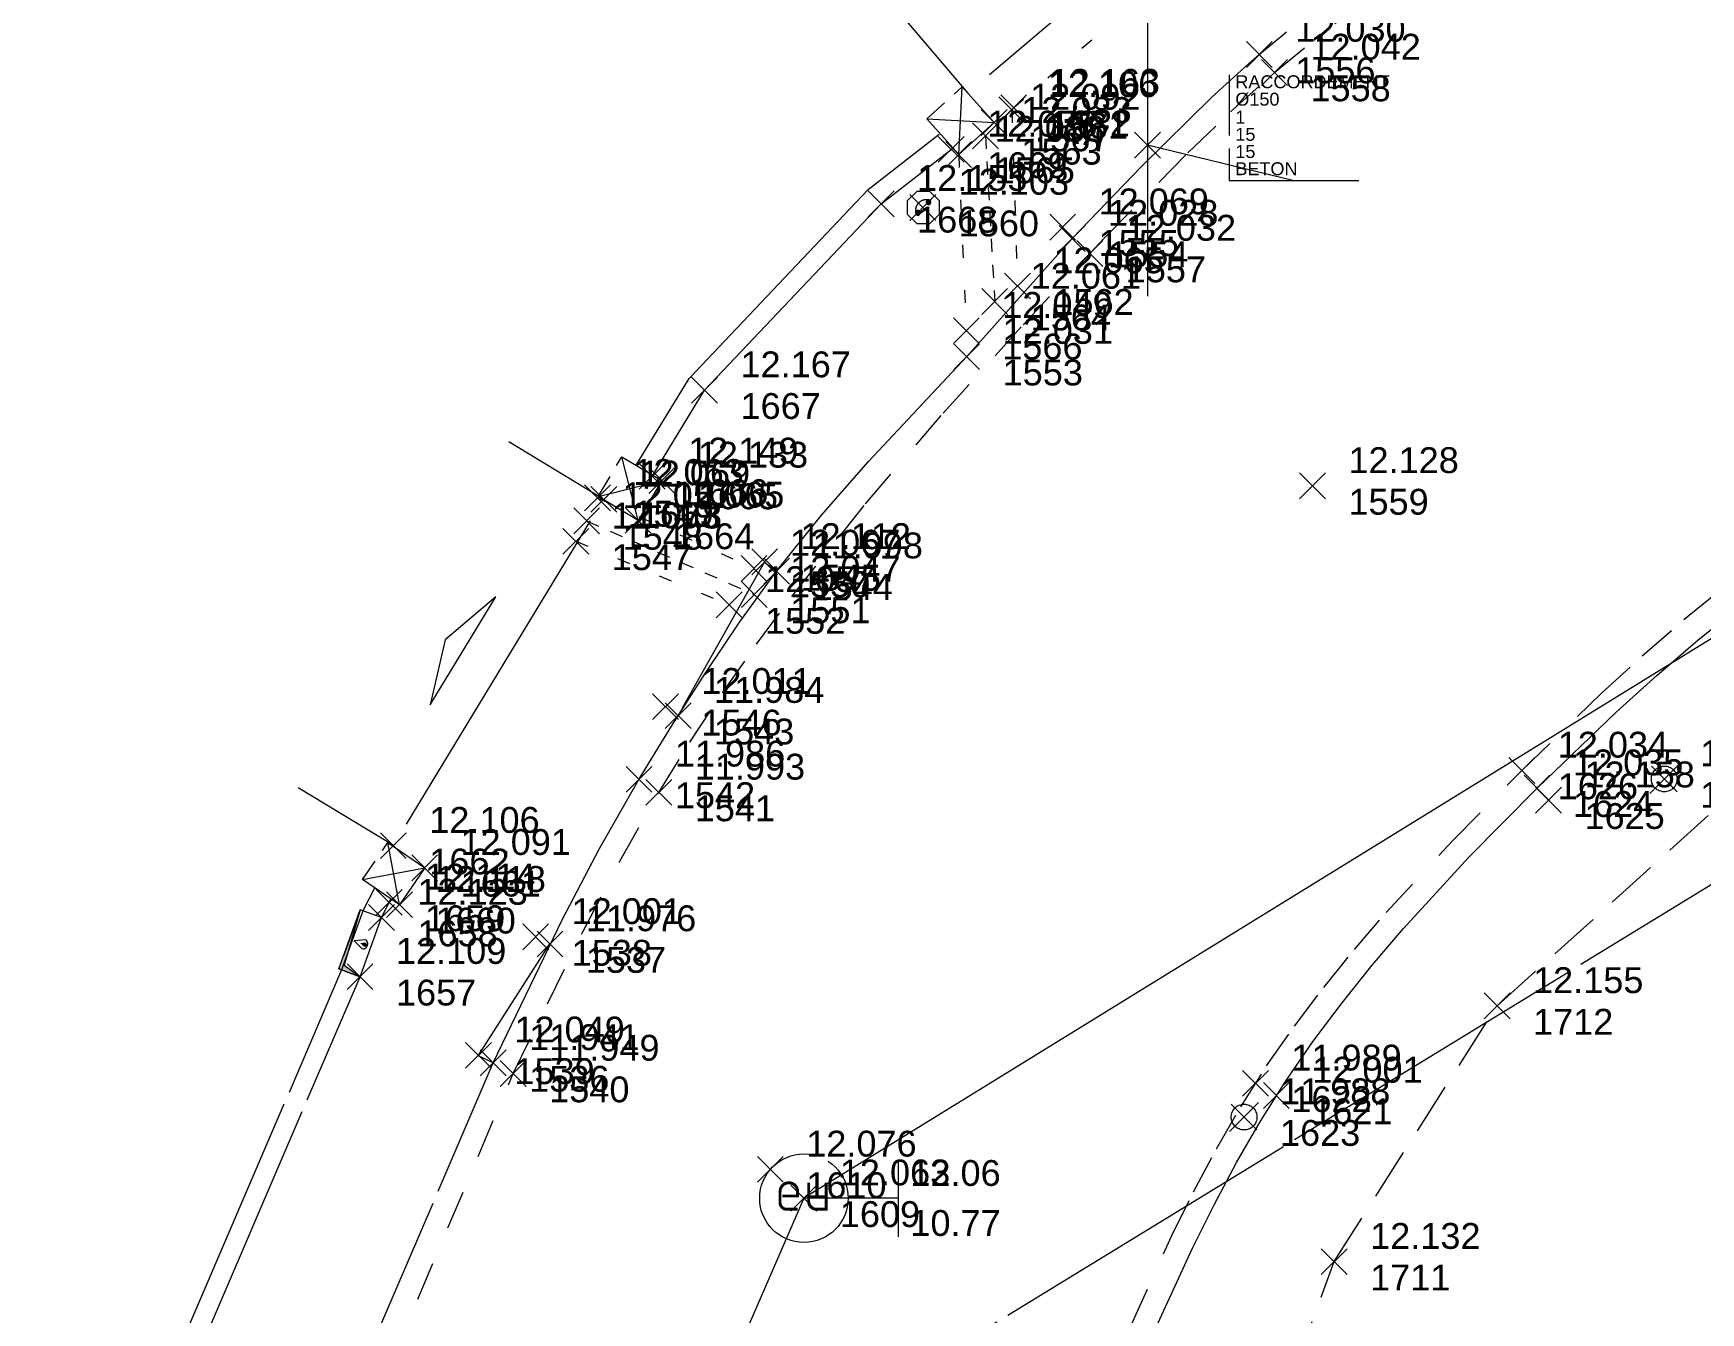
# Model space of a CAD drawing. Header units: metres. Extents: x 1224602 to 1224842, y 7187490 to 7187733.
# Drawn here: x 1224742.57 to 1224755.48, y 7187690.44 to 7187700.34 of the extents above; entities that cross this region are included whole.
import ezdxf
from ezdxf.enums import TextEntityAlignment as Align

# ---------------------------------------------------------------- set-up
doc = ezdxf.new("R2010")
doc.units = ezdxf.units.M
doc.header["$PDMODE"] = 3
doc.header["$PDSIZE"] = 0.1
for name, pattern in [('LL_0822', [2.5, 2.5, 0]), ('LL_0824', [0.35, 0.1, -0.25]), ('LL_0827', [0.2, 0.1, -0.1]), ('LL_0829', [0.6, 0.3, -0.3]), ('SL_1146', [2.5, 2.5, 0]), ('Socle_Continu', [2.5, 2.5, 0]), ('TL_1182', [0.6, 0.4, -0.2]), ('YL_2901', [2.5, 2.5, 0])]:
    doc.linetypes.add(name, pattern=pattern)
for name, color, linetype, lineweight in [('CLOTU_SCS', 212, 'Socle_Continu', 13), ('EAUPO_SCS', 140, 'Socle_Continu', 13), ('GAZFL_SCS', 40, 'Socle_Continu', 13), ('JARDH_PSS', 82, 'Socle_Continu', 13), ('JARDI_SCS', 82, 'Socle_Continu', 13), ('SIGTA_SCI', 7, 'Socle_Continu', 13), ('SIGTM_SCI', 1, 'Socle_Continu', 13), ('SIGTO_SCI', 255, 'Socle_Continu', 13), ('TELEC_SCS', 3, 'Socle_Continu', 13), ('VOIRI_SCS', 7, 'Socle_Continu', 13)]:
    doc.layers.add(name, color=color, linetype=linetype, lineweight=lineweight)
for name, color, linetype, lineweight, true_color in [('EAUUS_PSI', 7, 'Socle_Continu', 13, 0x7f3f00), ('EAUUS_SCI', 7, 'Socle_Continu', 13, 0x7f3f00), ('EAUUS_SCS', 7, 'Socle_Continu', 13, 0x7f3f00), ('EAUUS_SCT', 7, 'Socle_Continu', 13, 0x7f3f00), ('SIGTS_PSS', 7, 'Socle_Continu', 13, 0x9966cc)]:
    doc.layers.add(name, color=color, linetype=linetype, lineweight=lineweight, true_color=true_color)
doc.styles.add('Reseaux', font='arial.ttf')
doc.styles.get("Standard").update_dxf_attribs({"font": 'arial.ttf'})
doc.linetypes.add('CL_0181', pattern='A,3,-0.15,0.4,-0.381,["eu",Standard,S=0.254,R=0,X=-0.2,Y=-0.1],-0.381,0.4,-0.15', length=4.862)

# ---------------------------------------------------------------- blocks, each defined once
blk = doc.blocks.new('YP_1521')
at = {"layer": 'SIGTO_SCI', "color": 7, "linetype": 'Socle_Continu'}
blk.add_point((0, 0), dxfattribs=at)
at = {"layer": 'SIGTA_SCI', "linetype": 'Socle_Continu'}
blk.add_attdef('ALT', (0.278, 0.099), '', height=0.2, dxfattribs=at)
at = {"layer": 'SIGTA_SCI', "linetype": 'Socle_Continu', "flags": 9}
blk.add_attdef('CALQUE_ALT', (1.69, -1.18), '', height=0.2, dxfattribs=at)
at = {"layer": 'SIGTM_SCI', "linetype": 'Socle_Continu'}
blk.add_attdef('MAT', (0.278, -0.223), '', height=0.2, dxfattribs=at)
at = {"layer": 'SIGTM_SCI', "linetype": 'Socle_Continu', "flags": 9}
blk.add_attdef('CALQUE_MAT', (1.69, -1.501), '', height=0.2, dxfattribs=at)
at = {"layer": 'SIGTO_SCI', "linetype": 'Socle_Continu', "flags": 9}
for tag, p in [('ID', (1.69, 0.105)), ('NATURE', (1.69, -0.216)), ('FAMILLE', (1.69, -0.538)), ('CALQUE', (1.69, -0.859)), ('PCRS', (1.69, -1.823))]:
    blk.add_attdef(tag, p, '', height=0.2, dxfattribs=at)
blk = doc.blocks.new('LP_0841')
at = {"layer": 'VOIRI_SCS', "linetype": 'Socle_Continu', "flags": 128}
blk.add_lwpolyline([(0, 0), (0, 0.5), (1, 0)], dxfattribs=at)
at = {"layer": 'VOIRI_SCS', "linetype": 'Socle_Continu', "flags": 9}
for tag, p in [('ID', (1.428, 0.548)), ('NATURE', (1.428, 0.227)), ('FAMILLE', (1.428, -0.095)), ('CALQUE', (1.428, -0.416)), ('PCRS', (1.428, -0.737))]:
    blk.add_attdef(tag, p, '', height=0.2, dxfattribs=at)
blk = doc.blocks.new('LP_0842')
at = {"layer": 'VOIRI_SCS', "linetype": 'Socle_Continu', "flags": 128}
blk.add_lwpolyline([(1, 0), (1, 0.5), (0, 0)], dxfattribs=at)
at = {"layer": 'VOIRI_SCS', "linetype": 'Socle_Continu', "flags": 9}
for tag, p in [('ID', (1.4875, 0.6136)), ('NATURE', (1.4875, 0.2923)), ('FAMILLE', (1.4875, -0.029)), ('CALQUE', (1.4875, -0.3503)), ('PCRS', (1.4875, -0.6715))]:
    blk.add_attdef(tag, p, '', height=0.2, dxfattribs=at)
blk = doc.blocks.new('IP_0641')
at = {"layer": 'TELEC_SCS', "linetype": 'Socle_Continu'}
h = blk.add_hatch(color=256, dxfattribs=at)
edge = h.paths.add_edge_path()
edge.add_ellipse((0.09, 0.082), major_axis=(0.0254, 0.0254), ratio=1, start_angle=269.1533, end_angle=449.1533, ccw=False)
edge.add_ellipse((0.09, 0.082), major_axis=(0.0254, 0.0254), ratio=1, start_angle=89.1533, end_angle=269.1533, ccw=False)
h = blk.add_hatch(color=256, dxfattribs=at)
edge = h.paths.add_edge_path()
edge.add_ellipse((-0.074, -0.082), major_axis=(0.0254, 0.0254), ratio=1, start_angle=269.0978, end_angle=449.0978, ccw=False)
edge.add_ellipse((-0.074, -0.082), major_axis=(0.0254, 0.0254), ratio=1, start_angle=89.0978, end_angle=269.0978, ccw=False)
at = {"layer": 'TELEC_SCS', "linetype": 'Socle_Continu', "flags": 128}
blk.add_lwpolyline([(0.109, -0.25), (0.257, -0.102), (0.257, 0.102), (0.109, 0.25), (-0.094, 0.25), (-0.243, 0.102), (-0.243, -0.102), (-0.094, -0.25)], close=True, dxfattribs=at)
at = {"layer": 'TELEC_SCS', "linetype": 'Socle_Continu'}
for points in [[(0.09, 0.118, 0.04668), (0.058, 0.121, 0.098491), (-0.007, 0.108, 0.098491), (-0.063, 0.071, 0.098491), (-0.1, 0.015, 0.098491), (-0.113, -0.05, 0.04668), (-0.11, -0.082, 0.098491)], [(0.065, 0.108, 0.003694), (0.065, 0.107, 0.098491), (0.057, 0.096, 0.098491), (0.054, 0.082, 0.098491), (0.057, 0.068, 0.098491), (0.065, 0.057, 0.098491), (0.076, 0.049, 0.098491), (0.09, 0.046, 0.098491), (0.104, 0.049, 0.094763), (0.115, 0.056, 0.098491)], [(0.115, 0.056, 0.003694), (0.115, 0.057, 0.098491), (0.123, 0.068, 0.098491), (0.126, 0.082, 0.098491), (0.123, 0.096, 0.098491), (0.115, 0.107, 0.098491), (0.104, 0.115, 0.098491), (0.09, 0.118, 0.098491), (0.076, 0.115, 0.094763), (0.065, 0.108, 0.098491)], [(-0.099, -0.056, 0.003937), (-0.1, -0.057, 0.098491), (-0.107, -0.068, 0.098491), (-0.11, -0.082, 0.098491), (-0.107, -0.096, 0.098491), (-0.1, -0.107, 0.098491), (-0.088, -0.115, 0.098491), (-0.074, -0.118, 0.098491), (-0.06, -0.115, 0.094518), (-0.049, -0.108, 0.098491)], [(-0.049, -0.108, 0.003937), (-0.049, -0.107, 0.098491), (-0.041, -0.096, 0.098491), (-0.038, -0.082, 0.098491), (-0.041, -0.068, 0.098491), (-0.049, -0.057, 0.098491), (-0.06, -0.049, 0.098491), (-0.074, -0.046, 0.098491), (-0.088, -0.049, 0.094518), (-0.099, -0.056, 0.098491)]]:
    blk.add_lwpolyline(points, format="xyb", dxfattribs=at)
at = {"layer": 'TELEC_SCS', "linetype": 'Socle_Continu', "flags": 9}
for tag, p in [('ID', (0.795, 0.57)), ('NATURE', (0.795, 0.248)), ('FAMILLE', (0.795, -0.073)), ('CALQUE', (0.795, -0.394)), ('PCRS', (0.795, -0.715))]:
    blk.add_attdef(tag, p, '', height=0.2, dxfattribs=at)
blk = doc.blocks.new('SP_1162')
at = {"layer": 'CLOTU_SCS', "linetype": 'Socle_Continu'}
for p, q in [((0, 0), (1, 1)), ((0, 1), (1, 0))]:
    blk.add_line(p, q, dxfattribs=at)
at = {"layer": 'CLOTU_SCS', "linetype": 'Socle_Continu', "flags": 128}
blk.add_lwpolyline([(1, 0), (0, 0), (0, 1), (1, 1)], close=True, dxfattribs=at)
at = {"layer": 'CLOTU_SCS', "linetype": 'Socle_Continu', "flags": 9}
for tag, p in [('ID', (1.089, 0.299)), ('NATURE', (1.089, -0.022)), ('FAMILLE', (1.089, -0.344)), ('CALQUE', (1.089, -0.665)), ('PCRS', (1.089, -0.986))]:
    blk.add_attdef(tag, p, '', height=0.2, dxfattribs=at)
blk = doc.blocks.new('CP_0161')
at = {"layer": 'EAUUS_SCS', "linetype": 'Socle_Continu', "const_width": 0.0333, "flags": 128}
for points in [[(-0.071, -0.125), (-0.195, -0.125, -0.405328), (-0.27, -0.05), (-0.27, 0.075, -0.999132), (-0.071, 0.075), (-0.071, 0.025), (-0.245, 0.025)], [(0.054, 0.175), (0.054, -0.038, 0.410802), (0.141, -0.125), (0.253, -0.125), (0.253, 0.175)]]:
    blk.add_lwpolyline(points, format="xyb", dxfattribs=at)
at = {"layer": 'EAUUS_SCS', "linetype": 'Socle_Continu'}
blk.add_circle((0, 0), 0.5, dxfattribs=at)
at = {"layer": 'EAUUS_SCS', "linetype": 'Socle_Continu', "flags": 9}
for tag, p in [('ID', (0.989, 0.577)), ('NATURE', (0.989, 0.255)), ('FAMILLE', (0.989, -0.066)), ('CALQUE', (0.989, -0.387)), ('PCRS', (0.989, -0.709)), ('TYPE', (0.989, -1.03))]:
    blk.add_attdef(tag, p, '', height=0.2, dxfattribs=at)
blk = doc.blocks.new('AP_0001')
at = {"layer": 'EAUPO_SCS', "linetype": 'Socle_Continu'}
blk.add_line((0.113, 0.113), (-0.113, -0.113), dxfattribs=at)
blk.add_circle((0, 0), 0.1, dxfattribs=at)
at = {"layer": 'EAUPO_SCS', "linetype": 'Socle_Continu', "flags": 9}
for tag, p in [('ID', (0.809, 0.507)), ('NATURE', (0.809, 0.186)), ('FAMILLE', (0.809, -0.135)), ('CALQUE', (0.809, -0.456)), ('PCRS', (0.809, -0.778))]:
    blk.add_attdef(tag, p, '', height=0.2, dxfattribs=at)
blk = doc.blocks.new('JP_0703')
at = {"layer": 'GAZFL_SCS', "linetype": 'Socle_Continu'}
blk.add_hatch(color=256, dxfattribs=at).paths.add_polyline_path([(0, 0), (0, 0.359), (1, 0.359), (0.088, 0.3)])
h = blk.add_hatch(color=256, dxfattribs=at)
edge = h.paths.add_edge_path()
edge.add_line((0.505, 0.179), (0.471, 0.106))
edge.add_line((0.471, 0.106), (0.471, 0.096))
edge.add_ellipse((0.505, 0.099), major_axis=(-0.0336, 0), ratio=0.758629, start_angle=5.446, end_angle=174.554)
edge.add_line((0.538, 0.096), (0.538, 0.106))
edge.add_line((0.538, 0.106), (0.505, 0.179))
at = {"layer": 'GAZFL_SCS', "linetype": 'Socle_Continu', "flags": 128}
blk.add_lwpolyline([(0, 0.359), (0, 0), (1, 0), (1, 0.359)], close=True, dxfattribs=at)
at = {"layer": 'GAZFL_SCS', "linetype": 'Socle_Continu'}
blk.add_lwpolyline([(0, 0), (0, 0.359), (1, 0.359), (0.088, 0.3)], close=True, dxfattribs=at)
blk.add_lwpolyline([(0.578, 0.106), (0.578, 0.124), (0.505, 0.281), (0.432, 0.124), (0.432, 0.106, 0.066358), (0.436, 0.095, 0.1059), (0.452, 0.076, 0.086348), (0.476, 0.064, 0.076263), (0.505, 0.059, 0.076263), (0.534, 0.064, 0.086348), (0.557, 0.076, 0.1059), (0.574, 0.095, 0.066358)], format="xyb", close=True, dxfattribs=at)
at = {"layer": 'GAZFL_SCS', "linetype": 'Socle_Continu', "flags": 9}
for tag, p in [('ID', (1.013, 0.696)), ('NATURE', (1.013, 0.374)), ('FAMILLE', (1.013, 0.053)), ('CALQUE', (1.013, -0.268)), ('PCRS', (1.013, -0.589))]:
    blk.add_attdef(tag, p, '', height=0.2, dxfattribs=at)
blk = doc.blocks.new('SP_1161')
at = {"layer": 'CLOTU_SCS', "linetype": 'Socle_Continu'}
for p, q in [((0, 0), (0, 0.2745)), ((1, 0.2745), (1, 0)), ((0.5, 0.1545), (0.3438, 0.103)), ((0.6563, 0.103), (0.5, 0.1545)), ((0.3438, 0.103), (0.6563, 0.103)), ((0.0625, 0), (0.9375, 0))]:
    blk.add_line(p, q, dxfattribs=at)
at = {"layer": 'CLOTU_SCS', "linetype": 'Socle_Continu', "flags": 9}
for tag, p in [('ID', (1.3598, 0.3853)), ('NATURE', (1.3598, 0.0641)), ('FAMILLE', (1.3598, -0.2572)), ('CALQUE', (1.3598, -0.5785)), ('PCRS', (1.3598, -0.8998))]:
    blk.add_attdef(tag, p, '', height=0.2, dxfattribs=at)
blk = doc.blocks.new('CP_2101')
at = {"layer": 'EAUUS_PSI', "linetype": 'Socle_Continu'}
blk.add_line((0.733, 0), (0, 0), dxfattribs=at)
at = {"layer": 'EAUUS_PSI', "linetype": 'Socle_Continu', "flags": 128}
blk.add_lwpolyline([(0.733, -0.3), (0.733, 0.3)], dxfattribs=at)
at = {"layer": 'EAUUS_PSI', "linetype": 'Socle_Continu'}
blk.add_point((0, 0), dxfattribs=at)
at = {"layer": 'EAUUS_PSI', "linetype": 'Socle_Continu', "style": 'Reseaux', "flags": 9}
for tag, p in [('ID', (2.525, 0.541)), ('NATURE', (2.525, 0.22))]:
    blk.add_attdef(tag, p, '', height=0.2, dxfattribs=at)
at = {"layer": 'EAUUS_PSI', "linetype": 'Socle_Continu'}
for tag, p in [('TAMPON', (0.824, 0.196)), ('RADIER', (0.824, -0.192))]:
    blk.add_attdef(tag, text='', height=0.2, dxfattribs=at).set_placement(p, align=Align.MIDDLE_LEFT)
at = {"layer": 'EAUUS_PSI', "linetype": 'Socle_Continu', "flags": 9}
for tag, p in [('FAMILLE', (2.525, -0.101)), ('CALQUE', (2.525, -0.423))]:
    blk.add_attdef(tag, p, '', height=0.2, dxfattribs=at)
blk = doc.blocks.new('*U90')
at = {"layer": 'EAUUS_SCI', "linetype": 'Socle_Continu'}
blk.add_line((2.272, -0.551), (0, 0), dxfattribs=at)
at = {"layer": 'EAUUS_SCI', "linetype": 'Socle_Continu', "flags": 128}
blk.add_lwpolyline([(3.272, -0.551), (1.272, -0.551), (1.272, 1.088)], dxfattribs=at)
at = {"layer": 'EAUUS_SCI', "linetype": 'Socle_Continu'}
blk.add_point((0, 0), dxfattribs=at)
at = {"layer": 'EAUUS_SCI', "linetype": 'Socle_Continu', "flags": 9}
for tag, p in [('ID', (2.47, 1.418)), ('NATURE', (2.47, 1.097)), ('FAMILLE', (2.47, 0.776)), ('CALQUE', (2.47, 0.454))]:
    blk.add_attdef(tag, p, '', height=0.2, dxfattribs=at)
at = {"layer": 'EAUUS_SCI', "linetype": 'Socle_Continu'}
for tag, p in [('TYPE', (1.361, 0.882)), ('DIAM', (1.361, 0.612)), ('NBR', (1.361, 0.334)), ('LARG', (1.361, 0.068)), ('HAUT', (1.361, -0.198)), ('MATER', (1.361, -0.464))]:
    blk.add_attdef(tag, p, '', height=0.2, dxfattribs=at)

msp = doc.modelspace()

# ---------------------------------------------------------------- hatches: boundary and pattern name
at = {"layer": 'JARDH_PSS', "linetype": 'Socle_Continu'}
h = msp.add_hatch(dxfattribs=at)
h.set_pattern_fill('TL_2777', color=256, scale=0.5, pattern_type=2)
h.set_pattern_definition([(90, (51.4353, -59.51156), (-0.3535533905, 0.3535533905), [0.09375, -0.6133567815]), (45, (51.4353, -59.51156), (-0.353553390593, 0.353553390593), [0.09375, -0.40625]), (135, (51.4353, -59.51156), (-0.353553390593, -0.353553390593), [0.09375, -0.40625])])
h.paths.add_polyline_path([(1224770.407, 7187687.153), (1224770.582, 7187687.08), (1224770.649, 7187687.254), (1224773.232, 7187693.885), (1224773.075, 7187693.937), (1224773.199, 7187694.307), (1224772.929, 7187694.562), (1224769.955, 7187695.734), (1224766.927, 7187696.583), (1224766.097, 7187696.818), (1224767.269, 7187695.858), (1224768.344, 7187694.578), (1224769.507, 7187692.933), (1224769.257, 7187691.358), (1224768.668, 7187687.614), (1224768.206, 7187684.685), (1224768.063, 7187683.524), (1224767.185, 7187682.315), (1224766.102, 7187681.576), (1224764.884, 7187680.428), (1224763.383, 7187680.019), (1224761.745, 7187679.544), (1224760.186, 7187679.724), (1224758.827, 7187680.346), (1224757.884, 7187681.237), (1224756.719, 7187681.531), (1224755.003, 7187682.665), (1224753.54, 7187684.655), (1224752.425, 7187686.206), (1224752.041, 7187687.854), (1224751.92, 7187688.867), (1224751.492, 7187688.569), (1224750.454, 7187685.593), (1224749.558, 7187683.57), (1224749.274, 7187682.699), (1224749.632, 7187682.537), (1224751.903, 7187681.541), (1224751.662, 7187680.869), (1224751.571, 7187680.615), (1224765.172, 7187674.502), (1224765.215, 7187674.552), (1224765.732, 7187675.813), (1224766.115, 7187676.752), (1224766.681, 7187678.185)])
edge = h.paths.add_edge_path(flags=16)
edge.add_ellipse((1224765.043, 7187680.134), major_axis=(-0.303, 0.303), ratio=1, start_angle=125.1518, end_angle=131.276, ccw=False)
edge.add_ellipse((1224765.01, 7187679.95), major_axis=(-0.171, 0.171), ratio=1, start_angle=112.5, end_angle=125.2193, ccw=False)
edge = h.paths.add_edge_path(flags=16)
edge.add_ellipse((1224765.11, 7187679.932), major_axis=(0.22, 0.22), ratio=1, start_angle=135.477, end_angle=151.0505, ccw=False)
edge.add_ellipse((1224765.368, 7187679.936), major_axis=(-0.403, 0.403), ratio=1, start_angle=35.2057, end_angle=45, ccw=False)
edge.add_ellipse((1224765.817, 7187679.86), major_axis=(0.725, 0.725), ratio=1, start_angle=118.3033, end_angle=125.3344, ccw=False)
edge.add_ellipse((1224765.518, 7187680.403), major_axis=(-0.511, 0.511), ratio=1, start_angle=61.2601, end_angle=67.5, ccw=False)
edge.add_ellipse((1224765.184, 7187680.307), major_axis=(-0.265, 0.265), ratio=1, start_angle=47.1703, end_angle=61.449, ccw=False)
edge.add_ellipse((1224765.016, 7187680.301), major_axis=(0.146, 0.146), ratio=1, start_angle=115.9042, end_angle=135, ccw=False)
edge.add_ellipse((1224765.184, 7187680.307), major_axis=(-0.265, 0.265), ratio=1, start_angle=47.1703, end_angle=61.449)
edge.add_ellipse((1224765.518, 7187680.403), major_axis=(-0.511, 0.511), ratio=1, start_angle=61.2601, end_angle=67.5)
edge.add_ellipse((1224765.518, 7187680.403), major_axis=(-0.511, 0.511), ratio=0.999999, start_angle=67.5, end_angle=70.4635, ccw=False)
edge.add_ellipse((1224765.518, 7187680.403), major_axis=(-0.511, 0.511), ratio=1, start_angle=61.2601, end_angle=67.5, ccw=False)
edge.add_ellipse((1224765.817, 7187679.86), major_axis=(0.725, 0.725), ratio=1, start_angle=118.3033, end_angle=125.3344)
edge.add_ellipse((1224765.368, 7187679.936), major_axis=(-0.403, 0.403), ratio=1, start_angle=35.2057, end_angle=45)
edge.add_ellipse((1224765.11, 7187679.932), major_axis=(0.22, 0.22), ratio=1, start_angle=135.477, end_angle=151.0505)
edge.add_ellipse((1224764.996, 7187679.9), major_axis=(-0.137, 0.137), ratio=1, start_angle=61.1844, end_angle=67.5)
edge.add_ellipse((1224764.996, 7187679.9), major_axis=(-0.137, 0.137), ratio=1, start_angle=67.5, end_angle=82.627)
edge.add_ellipse((1224764.979, 7187679.889), major_axis=(-0.122, 0.122), ratio=0.999999, start_angle=83.2891, end_angle=90)
edge.add_ellipse((1224764.979, 7187679.889), major_axis=(0.122, 0.122), ratio=1, start_angle=180, end_angle=196.3758)
edge.add_ellipse((1224765.01, 7187679.95), major_axis=(-0.171, 0.171), ratio=1, start_angle=106.7809, end_angle=112.5)
edge.add_ellipse((1224764.979, 7187679.889), major_axis=(0.122, 0.122), ratio=1, start_angle=180, end_angle=196.3758, ccw=False)
edge.add_ellipse((1224764.996, 7187679.9), major_axis=(-0.137, 0.137), ratio=1, start_angle=67.5, end_angle=82.627, ccw=False)
edge.add_ellipse((1224764.996, 7187679.9), major_axis=(-0.137, 0.137), ratio=1, start_angle=61.1844, end_angle=67.5, ccw=False)
edge = h.paths.add_edge_path(flags=16)
edge.add_ellipse((1224764.626, 7187680.351), major_axis=(-0.712, 0.712), ratio=1, start_angle=184.1913, end_angle=190.5786, ccw=False)
edge.add_ellipse((1224764.967, 7187680.056), major_axis=(0.393, 0.393), ratio=1, start_angle=270, end_angle=272.8252, ccw=False)
edge.add_ellipse((1224765.677, 7187680.407), major_axis=(-0.554, 0.554), ratio=1, start_angle=112.6312, end_angle=119.2352, ccw=False)
edge = h.paths.add_edge_path(flags=16)
edge.add_ellipse((1224765.191, 7187679.708), major_axis=(0.0964, 0.0964), ratio=1, start_angle=225, end_angle=228.8918, ccw=False)
edge.add_ellipse((1224765.187, 7187679.741), major_axis=(-0.12, 0.12), ratio=1, start_angle=139.5398, end_angle=157.5, ccw=False)
edge = h.paths.add_edge_path(flags=16)
edge.add_ellipse((1224765.191, 7187679.708), major_axis=(0.0964, 0.0964), ratio=1, start_angle=204.5862, end_angle=225, ccw=False)
edge.add_ellipse((1224765.208, 7187679.748), major_axis=(-0.127, 0.127), ratio=0.999998, start_angle=112.5, end_angle=114.0078, ccw=False)
edge = h.paths.add_edge_path(flags=16)
edge.add_ellipse((1224765.299, 7187679.852), major_axis=(-0.225, 0.225), ratio=1, start_angle=80.0162, end_angle=90)
edge.add_ellipse((1224765.299, 7187679.852), major_axis=(0.225, 0.225), ratio=0.999999, start_angle=180, end_angle=183.8006)
edge.add_ellipse((1224765.208, 7187679.748), major_axis=(0.127, 0.127), ratio=1, start_angle=183.7713, end_angle=202.5, ccw=False)
edge.add_ellipse((1224765.299, 7187679.852), major_axis=(-0.225, 0.225), ratio=1, start_angle=80.0162, end_angle=90, ccw=False)
edge.add_ellipse((1224765.527, 7187680.014), major_axis=(0.423, 0.423), ratio=1, start_angle=161.1383, end_angle=170.1832)
edge = h.paths.add_edge_path(flags=16)
edge.add_ellipse((1224765.133, 7187679.855), major_axis=(-0.209, 0.209), ratio=1, start_angle=160.5239, end_angle=174.9954, ccw=False)
edge.add_ellipse((1224764.967, 7187680.056), major_axis=(-0.393, 0.393), ratio=1, start_angle=174.8282, end_angle=180, ccw=False)
edge = h.paths.add_edge_path(flags=16)
edge.add_ellipse((1224765.424, 7187680.152), major_axis=(0.293, 0.293), ratio=1, start_angle=67.5, end_angle=73.1065, ccw=False)
edge.add_ellipse((1224765.545, 7187679.924), major_axis=(-0.476, 0.476), ratio=1, start_angle=-16.9672, end_angle=-14.278, ccw=False)
edge = h.paths.add_edge_path(flags=16)
edge.add_ellipse((1224765.581, 7187679.769), major_axis=(0.0911, 0.0911), ratio=1, start_angle=247.5, end_angle=266.9788, ccw=False)
edge.add_ellipse((1224765.581, 7187679.769), major_axis=(0.0911, 0.0911), ratio=1, start_angle=240.8469, end_angle=247.5, ccw=False)
edge = h.paths.add_edge_path(flags=16)
edge.add_ellipse((1224765.562, 7187679.84), major_axis=(-0.143, 0.143), ratio=1, start_angle=135, end_angle=150.4035, ccw=False)
edge.add_ellipse((1224765.562, 7187679.84), major_axis=(-0.143, 0.143), ratio=1, start_angle=131.0986, end_angle=135, ccw=False)
edge.add_ellipse((1224765.574, 7187680.037), major_axis=(-0.283, 0.283), ratio=1, start_angle=119.0427, end_angle=131.2822, ccw=False)
edge = h.paths.add_edge_path(flags=16)
edge.add_ellipse((1224765.377, 7187680.349), major_axis=(-0.15, 0.15), ratio=0.999999, start_angle=-67.5, end_angle=-62.5721, ccw=False)
edge.add_ellipse((1224765.38, 7187680.353), major_axis=(-0.146, 0.146), ratio=1, start_angle=-62.2152, end_angle=-45, ccw=False)
edge = h.paths.add_edge_path(flags=16)
edge.add_ellipse((1224765.382, 7187680.292), major_axis=(-0.19, 0.19), ratio=1, start_angle=-43.7197, end_angle=-28.3803, ccw=False)
edge.add_ellipse((1224765.424, 7187680.152), major_axis=(0.293, 0.293), ratio=1, start_angle=61.6184, end_angle=67.5, ccw=False)
edge = h.paths.add_edge_path(flags=16)
edge.add_ellipse((1224764.754, 7187679.816), major_axis=(0.686, 0.686), ratio=1, start_angle=319.1521, end_angle=321.4103, ccw=False)
edge.add_ellipse((1224765.216, 7187679.848), major_axis=(-0.358, 0.358), ratio=1, start_angle=225, end_angle=229.3156, ccw=False)
edge = h.paths.add_edge_path(flags=16)
edge.add_ellipse((1224765.569, 7187679.778), major_axis=(0.101, 0.101), ratio=1, start_angle=270, end_angle=292.3335, ccw=False)
edge.add_ellipse((1224765.467, 7187679.82), major_axis=(0.179, 0.179), ratio=1, start_angle=292.5, end_angle=309.0828, ccw=False)
edge.add_ellipse((1224765.216, 7187679.848), major_axis=(0.358, 0.358), ratio=1, start_angle=308.8626, end_angle=315, ccw=False)
edge.add_ellipse((1224765.467, 7187679.82), major_axis=(0.179, 0.179), ratio=1, start_angle=292.5, end_angle=309.0828, ccw=False)
edge = h.paths.add_edge_path(flags=16)
edge.add_ellipse((1224765.368, 7187680.187), major_axis=(0.307, 0.307), ratio=1, start_angle=292.5, end_angle=300.0659, ccw=False)
edge.add_ellipse((1224765.538, 7187680.142), major_axis=(-0.182, 0.182), ratio=1, start_angle=210.0063, end_angle=225, ccw=False)
edge = h.paths.add_edge_path(flags=16)
edge.add_ellipse((1224765.37, 7187679.656), major_axis=(-0.517, 0.517), ratio=1, start_angle=-64.7454, end_angle=-56.7578, ccw=False)
edge.add_ellipse((1224765.475, 7187679.945), major_axis=(-0.3, 0.3), ratio=1, start_angle=-76.1363, end_angle=-67.5, ccw=False)
edge.add_ellipse((1224764.966, 7187680.054), major_axis=(-0.512, 0.512), ratio=1, start_angle=248.218, end_angle=253.6576, ccw=False)
edge = h.paths.add_edge_path(flags=16)
edge.add_ellipse((1224765.334, 7187680.29), major_axis=(0.202, 0.202), ratio=0.999999, start_angle=354.5041, end_angle=360, ccw=False)
edge.add_ellipse((1224765.21, 7187680.188), major_axis=(-0.315, 0.315), ratio=1, start_angle=253.5821, end_angle=264.5255, ccw=False)
edge.add_ellipse((1224765.334, 7187680.29), major_axis=(0.202, 0.202), ratio=1, start_angle=360, end_angle=369.2557, ccw=False)
edge = h.paths.add_edge_path(flags=16)
edge.add_ellipse((1224765.614, 7187680.143), major_axis=(0.128, 0.128), ratio=1, start_angle=316.2577, end_angle=336.5349, ccw=False)
edge.add_ellipse((1224765.616, 7187680.142), major_axis=(0.127, 0.127), ratio=1, start_angle=337.5, end_angle=357.4352)
edge.add_ellipse((1224765.563, 7187680.092), major_axis=(-0.179, 0.179), ratio=0.999999, start_angle=267.6792, end_angle=270)
edge.add_ellipse((1224765.563, 7187680.092), major_axis=(0.179, 0.179), ratio=1, start_angle=0, end_angle=13.917, ccw=False)
edge.add_ellipse((1224765.616, 7187680.142), major_axis=(0.127, 0.127), ratio=1, start_angle=337.5, end_angle=357.4352, ccw=False)

# ---------------------------------------------------------------- linework, layer by layer
at = {"layer": 'CLOTU_SCS', "linetype": 'SL_1146'}
for points in [[(1224747.24, 7187696.994, 12.107), (1224747.649, 7187697.666, 12.107), (1224749.035, 7187699.128, 12.107), (1224749.586, 7187699.556, 12.107)], [(1224747.369, 7187696.917, 12.149), (1224747.769, 7187697.575, 12.167), (1224749.136, 7187699.017, 12.155), (1224749.678, 7187699.438, 12.078)], [(1224743.53, 7187689.754, 12.099), (1224744.962, 7187693.091, 12.105), (1224745.13, 7187693.553, 12.105), (1224745.216, 7187693.724, 12.106)], [(1224743.668, 7187689.695, 12.094), (1224745.102, 7187693.036, 12.109), (1224745.268, 7187693.494, 12.123), (1224745.327, 7187693.611, 12.114), (1224745.341, 7187693.639, 12.113)]]:
    msp.add_polyline3d(points, dxfattribs=at)
at = {"layer": 'EAUUS_SCT', "linetype": 'CL_0181'}
for points in [[(1224766.157, 7187702.184, 10.91), (1224748.538, 7187691.322, 10.77)], [(1224751.197, 7187700.636, 11.38), (1224751.197, 7187698.303, 11.38)], [(1224748.538, 7187691.322, 10.77), (1224735.705, 7187661.766, 10.49)]]:
    msp.add_polyline3d(points, dxfattribs=at)
at = {"layer": 'JARDI_SCS', "linetype": 'TL_1182'}
msp.add_polyline3d([(1224749.274, 7187682.699, 12.055), (1224749.558, 7187683.57, 12.061), (1224750.454, 7187685.593, 12.089), (1224751.492, 7187688.569, 12.084), (1224751.92, 7187688.867, 12.105), (1224752.643, 7187690.831, 12.132), (1224753.904, 7187692.81, 12.155), (1224756.169, 7187694.852, 12.199), (1224759.146, 7187696.371, 12.21), (1224761.889, 7187697.025, 12.237), (1224762.961, 7187697.106, 12.26), (1224764.864, 7187697.079, 12.279), (1224766.097, 7187696.818, 12.278), (1224766.927, 7187696.583, 12.287), (1224769.955, 7187695.734, 12.295), (1224772.929, 7187694.562, 12.326), (1224773.199, 7187694.307, 12.323)], dxfattribs=at)
at = {"layer": 'SIGTS_PSS', "linetype": 'YL_2901'}
msp.add_polyline3d([(1224718.643, 7187594.665, 11.273), (1224724.194, 7187641.786, 11.605), (1224743.464, 7187686.347, 12.019), (1224774.759, 7187705.496, 12.369), (1224807.6, 7187693.028, 12.688), (1224838.124, 7187643.847, 11.839), (1224818.746, 7187610.542, 11.62), (1224772.174, 7187599.12, 11.427)], close=True, dxfattribs=at)
at = {"layer": 'VOIRI_SCS', "linetype": 'LL_0824'}
for points in [[(1224750.162, 7187699.761, 12.163), (1224752.676, 7187701.946, 12.144)], [(1224750.148, 7187699.743, 12.106), (1224750.191, 7187698.38, 12.065)], [(1224749.736, 7187699.398, 12.088), (1224749.795, 7187698.035, 12.049)], [(1224746.94, 7187696.742, 12.063), (1224748.152, 7187696.195, 12.067)], [(1224746.772, 7187696.405, 12.078), (1224747.959, 7187695.913, 12.057)]]:
    msp.add_polyline3d(points, dxfattribs=at)
at = {"layer": 'VOIRI_SCS', "linetype": 'LL_0829'}
for points in [[(1224740.909, 7187679.752, 11.848), (1224744.847, 7187688.883, 11.913), (1224746.288, 7187692.287, 11.949), (1224746.828, 7187693.388, 11.985), (1224747.113, 7187693.93, 11.989), (1224747.415, 7187694.462, 11.993), (1224747.655, 7187694.851, 11.986), (1224747.907, 7187695.233, 12.003), (1224748.171, 7187695.608, 12.029), (1224748.444, 7187695.977, 12.007), (1224749.016, 7187696.696, 12.016), (1224749.616, 7187697.396, 12.029), (1224750.235, 7187698.081, 12.035), (1224750.751, 7187698.632, 12.032), (1224750.866, 7187698.753, 12.032), (1224751.509, 7187699.41, 12.036), (1224751.84, 7187699.727, 12.038), (1224752.181, 7187700.033, 12.042), (1224752.671, 7187700.431, 12.044)], [(1224739.988, 7187664.723, 11.705), (1224743.133, 7187672.052, 11.786), (1224744, 7187673.998, 11.796), (1224744.29, 7187674.651, 11.809), (1224745.698, 7187677.941, 11.837), (1224748.364, 7187684.148, 11.887), (1224750.773, 7187689.646, 11.95), (1224751.073, 7187690.345, 11.963), (1224751.387, 7187691.034, 11.975), (1224751.554, 7187691.372, 11.981), (1224751.731, 7187691.704, 11.986), (1224751.919, 7187692.029, 11.99), (1224752.12, 7187692.345, 11.992), (1224752.335, 7187692.653, 11.998), (1224752.562, 7187692.953, 12.004), (1224752.799, 7187693.246, 12.01), (1224753.045, 7187693.533, 12.015), (1224753.561, 7187694.09, 12.025), (1224754.095, 7187694.632, 12.034), (1224754.713, 7187695.229, 12.048), (1224755.028, 7187695.519, 12.054), (1224755.35, 7187695.799, 12.06), (1224755.679, 7187696.069, 12.066)]]:
    msp.add_polyline3d(points, dxfattribs=at)
at = {"layer": 'VOIRI_SCS', "linetype": 'LL_0822'}
for points in [[(1224750.614, 7187698.748, 12.028), (1224751.148, 7187699.302, 12.048), (1224751.696, 7187699.841, 12.039), (1224751.98, 7187700.099, 12.032), (1224752.063, 7187700.172, 12.03), (1224752.273, 7187700.348, 12.038)], [(1224750.614, 7187698.748, 12.028), (1224749.798, 7187697.834, 12.031)], [(1224746.133, 7187692.369, 11.941), (1224746.668, 7187693.481, 11.979), (1224746.955, 7187694.027, 11.985), (1224747.261, 7187694.563, 11.986), (1224747.513, 7187694.975, 11.985), (1224747.773, 7187695.382, 12.006), (1224748.043, 7187695.783, 12.034), (1224748.327, 7187696.174, 11.998), (1224748.674, 7187696.606, 12.032), (1224749.038, 7187697.023, 12.044), (1224749.798, 7187697.834, 12.031)], [(1224740.175, 7187664.642, 11.675), (1224743.342, 7187671.957, 11.824), (1224744.161, 7187673.942, 11.793), (1224744.471, 7187674.59, 11.793), (1224745.44, 7187676.888, 11.812), (1224745.87, 7187677.87, 11.833), (1224748.547, 7187684.085, 11.887), (1224750.938, 7187689.568, 11.945), (1224751.235, 7187690.257, 11.979), (1224751.547, 7187690.936, 11.986), (1224751.713, 7187691.27, 11.991), (1224751.887, 7187691.598, 11.998), (1224752.073, 7187691.919, 12.003), (1224752.27, 7187692.232, 12.009), (1224752.481, 7187692.537, 12.014), (1224752.704, 7187692.834, 12.017), (1224752.937, 7187693.125, 12.02), (1224753.179, 7187693.409, 12.026), (1224753.686, 7187693.96, 12.04), (1224754.213, 7187694.495, 12.035), (1224754.825, 7187695.082, 12.064), (1224755.139, 7187695.366, 12.067), (1224755.458, 7187695.641, 12.072), (1224755.785, 7187695.905, 12.079)], [(1224721.058, 7187634.314, 11.425), (1224722.076, 7187636.668, 11.442), (1224722.268, 7187637.111, 11.461), (1224724.256, 7187641.759, 11.487), (1224725.07, 7187643.617, 11.494), (1224725.481, 7187644.541, 11.513), (1224726.27, 7187646.385, 11.536), (1224726.698, 7187647.323, 11.522), (1224727.373, 7187648.914, 11.555), (1224730.291, 7187655.662, 11.618), (1224730.71, 7187656.624, 11.619), (1224731.505, 7187658.475, 11.649), (1224731.901, 7187659.4, 11.651), (1224732.838, 7187661.527, 11.668), (1224737.534, 7187672.401, 11.761), (1224737.927, 7187673.325, 11.773), (1224738.322, 7187674.257, 11.789), (1224739.227, 7187676.315, 11.803), (1224740.334, 7187678.891, 11.829), (1224740.735, 7187679.819, 11.83), (1224744.681, 7187688.986, 11.907), (1224746.133, 7187692.369, 11.941)]]:
    msp.add_polyline3d(points, dxfattribs=at)
at = {"layer": 'VOIRI_SCS', "linetype": 'LL_0827'}
for points in [[(1224749.943, 7187699.543, 12.083), (1224750.015, 7187698.26, 12.061)], [(1224746.856, 7187696.563, 12.057), (1224748.154, 7187695.994, 12.047)]]:
    msp.add_polyline3d(points, dxfattribs=at)

# ---------------------------------------------------------------- block references
at = {"layer": 'CLOTU_SCS', "linetype": 'Socle_Continu', "xscale": -3.521378757836122, "yscale": 3.521378757836123, "zscale": 1.122943060612475, "rotation": 40.39421558550533}
msp.add_blockref('SP_1161', (1224752.49, 7187702.154, 12.175), dxfattribs=at)
at = {"layer": 'CLOTU_SCS', "color": 6, "linetype": 'Socle_Continu'}
for p, xscale, yscale, rotation in [((1224749.736, 7187699.398, 12.088), 0.3701049608302586, 0.3701049608302586, 41.98926067042549), ((1224747.254, 7187696.567, 12.065), 0.3592953594557551, 0.3592953594557551, 59.2298156423625), ((1224745.408, 7187693.593, 12.118), 0.3457470626113136, 0.3457470626113136, 55.73499273069586)]:
    msp.add_blockref('SP_1162', p, dxfattribs=dict(at, xscale=xscale, yscale=yscale, rotation=rotation))
at = {"layer": 'CLOTU_SCS', "linetype": 'Socle_Continu', "xscale": 3.135848006323219, "yscale": 3.135848006323219, "rotation": 58.71417550666703}
msp.add_blockref('SP_1161', (1224745.36, 7187694.05, 12.106), dxfattribs=at)
at = {"layer": 'EAUPO_SCS', "linetype": 'Socle_Continu'}
for p in [(1224755.198, 7187694.566, 12.154), (1224751.945, 7187691.95, 11.988)]:
    msp.add_blockref('AP_0001', p, dxfattribs=at)
at = {"layer": 'EAUUS_PSI', "linetype": 'Socle_Continu'}
ref = msp.add_blockref('CP_2101', (1224748.538, 7187691.322, 12.063), dxfattribs=at)
ref.add_attrib('TAMPON', '12.06', dxfattribs={"linetype": 'Socle_Continu', "height": 0.2}).set_placement((1224749.362, 7187691.517), align=Align.MIDDLE_LEFT)
ref.add_attrib('RADIER', '10.77', dxfattribs={"linetype": 'Socle_Continu', "height": 0.2}).set_placement((1224749.362, 7187691.13), align=Align.MIDDLE_LEFT)
at = {"layer": 'EAUUS_SCI', "linetype": 'Socle_Continu', "xscale": 0.5, "yscale": 0.5, "zscale": 0.5}
msp.add_blockref('*U90', (1224751.197, 7187699.47), dxfattribs=at).add_auto_attribs({'TYPE': 'RACCORDEMENT', 'DIAM': 'Ø150', 'NBR': '1', 'LARG': '15', 'HAUT': '15', 'MATER': 'BETON'})
at = {"layer": 'EAUUS_SCS', "linetype": 'Socle_Continu', "xscale": 0.6850023445732827, "yscale": 0.6850023445732827}
msp.add_blockref('CP_0161', (1224748.538, 7187691.322, 12.063), dxfattribs=at)
at = {"layer": 'GAZFL_SCS', "linetype": 'Socle_Continu', "xscale": 0.4868156676963712, "yscale": 0.4868156676963712, "rotation": 70.0357874829269}
msp.add_blockref('JP_0703', (1224745.102, 7187693.036, 12.109), dxfattribs=at)
at = {"layer": 'SIGTO_SCI', "linetype": 'Socle_Continu'}
for p, values in [((1224752.063, 7187700.172, 12.03), {'ALT': '12.030', 'MAT': '1556'}), ((1224752.181, 7187700.033, 12.042), {'ALT': '12.042', 'MAT': '1558'}), ((1224750.011, 7187699.646, 12.092), {'ALT': '12.092', 'MAT': '1567'}), ((1224750.148, 7187699.743, 12.106), {'ALT': '12.106', 'MAT': '1561'}), ((1224750.162, 7187699.761, 12.163), {'ALT': '12.163', 'MAT': '1672'}), ((1224749.943, 7187699.543, 12.083), {'ALT': '12.083', 'MAT': '1563'}), ((1224749.678, 7187699.438, 12.078), {'ALT': '12.078', 'MAT': '1669'}), ((1224749.736, 7187699.398, 12.088), {'ALT': '12.088', 'MAT': '1565'}), ((1224749.136, 7187699.017, 12.155), {'ALT': '12.155', 'MAT': '1668'}), ((1224749.458, 7187698.988, 12.103), {'ALT': '12.103', 'MAT': '1560'}), ((1224750.541, 7187698.836, 12.069), {'ALT': '12.069', 'MAT': '1555'}), ((1224750.614, 7187698.748, 12.028), {'ALT': '12.028', 'MAT': '1554'}), ((1224750.751, 7187698.632, 12.032), {'ALT': '12.032', 'MAT': '1557'}), ((1224750.191, 7187698.38, 12.065), {'ALT': '12.065', 'MAT': '1562'}), ((1224750.015, 7187698.26, 12.061), {'ALT': '12.061', 'MAT': '1564'}), ((1224749.795, 7187698.035, 12.049), {'ALT': '12.049', 'MAT': '1566'}), ((1224749.798, 7187697.834, 12.031), {'ALT': '12.031', 'MAT': '1553'}), ((1224747.769, 7187697.575, 12.167), {'ALT': '12.167', 'MAT': '1667'}), ((1224747.363, 7187696.908, 12.149), {'ALT': '12.149', 'MAT': '1666'}), ((1224747.438, 7187696.876, 12.133), {'ALT': '12.133', 'MAT': '1665'}), ((1224752.475, 7187696.834, 12.128), {'ALT': '12.128', 'MAT': '1559'}), ((1224746.94, 7187696.742, 12.063), {'ALT': '12.063', 'MAT': '1549'}), ((1224746.989, 7187696.73, 12.069), {'ALT': '12.069', 'MAT': '1663'}), ((1224746.856, 7187696.563, 12.057), {'ALT': '12.057', 'MAT': '1548'}), ((1224747.254, 7187696.567, 12.065), {'ALT': '12.065', 'MAT': '1664'}), ((1224746.772, 7187696.405, 12.078), {'ALT': '12.078', 'MAT': '1547'}), ((1224748.152, 7187696.195, 12.067), {'ALT': '12.067', 'MAT': '1550'}), ((1224748.234, 7187696.246, 12.112), {'ALT': '12.112', 'MAT': '1545'}), ((1224748.327, 7187696.174, 11.998), {'ALT': '11.998', 'MAT': '1544'}), ((1224747.959, 7187695.913, 12.057), {'ALT': '12.057', 'MAT': '1552'}), ((1224748.154, 7187695.994, 12.047), {'ALT': '12.047', 'MAT': '1551'}), ((1224747.466, 7187695.125, 12.011), {'ALT': '12.011', 'MAT': '1546'}), ((1224747.564, 7187695.056, 11.984), {'ALT': '11.984', 'MAT': '1543'}), ((1224754.095, 7187694.632, 12.034), {'ALT': '12.034', 'MAT': '1626'}), ((1224747.261, 7187694.563, 11.986), {'ALT': '11.986', 'MAT': '1542'}), ((1224754.213, 7187694.495, 12.035), {'ALT': '12.035', 'MAT': '1624'}), ((1224755.198, 7187694.566, 12.154), {'ALT': '12.154', 'MAT': '1627'}), ((1224747.415, 7187694.462, 11.993), {'ALT': '11.993', 'MAT': '1541'}), ((1224754.302, 7187694.402, 12.158), {'ALT': '12.158', 'MAT': '1625'}), ((1224745.36, 7187694.05, 12.106), {'ALT': '12.106', 'MAT': '1662'}), ((1224745.602, 7187693.879, 12.091), {'ALT': '12.091', 'MAT': '1661'}), ((1224745.327, 7187693.611, 12.114), {'ALT': '12.114', 'MAT': '1659'}), ((1224745.408, 7187693.593, 12.118), {'ALT': '12.118', 'MAT': '1660'}), ((1224745.268, 7187693.494, 12.123), {'ALT': '12.123', 'MAT': '1658'}), ((1224746.462, 7187693.344, 12.001), {'ALT': '12.001', 'MAT': '1538'}), ((1224746.572, 7187693.289, 11.976), {'ALT': '11.976', 'MAT': '1537'}), ((1224745.102, 7187693.036, 12.109), {'ALT': '12.109', 'MAT': '1657'}), ((1224753.904, 7187692.81, 12.155), {'ALT': '12.155', 'MAT': '1712'}), ((1224746.019, 7187692.428, 12.049), {'ALT': '12.049', 'MAT': '1539'}), ((1224746.133, 7187692.369, 11.941), {'ALT': '11.941', 'MAT': '1536'}), ((1224746.288, 7187692.287, 11.949), {'ALT': '11.949', 'MAT': '1540'}), ((1224752.033, 7187692.211, 11.989), {'ALT': '11.989', 'MAT': '1622'}), ((1224752.195, 7187692.117, 12.001), {'ALT': '12.001', 'MAT': '1621'}), ((1224751.945, 7187691.95, 11.988), {'ALT': '11.988', 'MAT': '1623'}), ((1224748.278, 7187691.545, 12.076), {'ALT': '12.076', 'MAT': '1610'}), ((1224748.538, 7187691.322, 12.063), {'ALT': '12.063', 'MAT': '1609'}), ((1224752.643, 7187690.831, 12.132), {'ALT': '12.132', 'MAT': '1711'})]:
    msp.add_blockref('YP_1521', p, dxfattribs=at).add_auto_attribs(values)
at = {"layer": 'TELEC_SCS', "linetype": 'Socle_Continu', "xscale": 0.5, "yscale": 0.5, "zscale": 0.5}
msp.add_blockref('IP_0641', (1224749.458, 7187698.988, 12.103), dxfattribs=at)
at = {"layer": 'VOIRI_SCS', "linetype": 'Socle_Continu'}
for name, p, xscale, yscale, zscale, rotation in [('LP_0842', (1224747.564, 7187695.056, 11.984), 1.3552, 0.235157745571123, 1.999999999804728, 55.6704121620835), ('LP_0841', (1224746.133, 7187692.369, 11.941), 1.0194, 0.258099015674878, 2.098045463270295, 64.53310514608829)]:
    msp.add_blockref(name, p, dxfattribs=dict(at, xscale=xscale, yscale=yscale, zscale=zscale, rotation=rotation))

doc.saveas('drawing.dxf')
